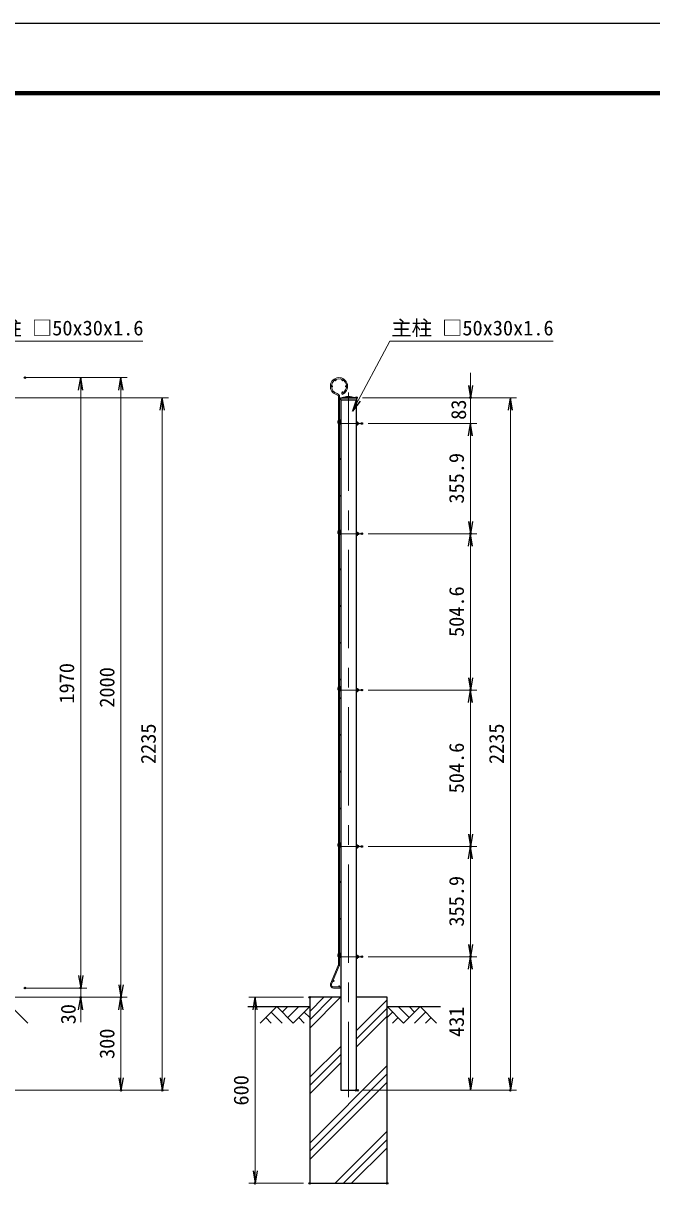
# Model space of a CAD drawing. Units: millimetres, scale not verified. Extents: x -4200 to 4200, y -2970 to 2970.
# Drawn here: x -731 to 1299, y -785 to 2970 of the extents above; entities that cross this region are included whole.
import ezdxf
from ezdxf.enums import TextEntityAlignment as Align

# ---------------------------------------------------------------- set-up
doc = ezdxf.new("R2010")
doc.units = ezdxf.units.MM
doc.header["$LTSCALE"] = 10
doc.header["$PDMODE"] = 32
doc.header["$PDSIZE"] = 5
doc.linetypes.add('USER1', pattern=[50.8, 31.75, -6.35, 6.35, -6.35])
for name, color, linetype, lineweight in [('0-1_D-BGD', 7, 'Continuous', 25), ('0-2_D-STR4', 7, 'Continuous', 25), ('0-3_D-STR-DIM', 7, 'Continuous', 13), ('0-4_D-STR3', 3, 'Continuous', 13), ('0-5_D-BMK', 2, 'USER1', 13), ('0-6_D-STR1', 1, 'Continuous', 25), ('0-7_D-STR2', 7, 'Continuous', 13), ('0-8_D-DCR-HCH', 7, 'Continuous', 13), ('0-B_D-STR-TXT', 7, 'Continuous', 25), ('0-C_D-TTL', 7, 'Continuous', 25)]:
    doc.layers.add(name, color=color, linetype=linetype, lineweight=lineweight)
doc.layers.add('0-9_0', color=7, linetype='Continuous')
doc.layers.add('0-A_Defpoints', color=7, linetype='Continuous')
doc.styles.add('ＭＳ ゴシック', font='')
doc.styles.get('ＭＳ ゴシック').set_extended_font_data('MS Gothic')

# ---------------------------------------------------------------- blocks, each defined once
blk = doc.blocks.new('_Open')
at = {"layer": '0-9_0'}
blk.add_line((-10, 1.667), (0, 0), dxfattribs=at)
blk.add_lwpolyline([(-10, -1.667), (0, 0), (-10, 0)], dxfattribs=at)

msp = doc.modelspace()

# ---------------------------------------------------------------- linework, layer by layer
at = {"layer": '0-1_D-BGD'}
for p, q in [((-5.63, -203.62), (194.37, -203.62)), ((444.37, -203.62), (616.9, -203.62))]:
    msp.add_line(p, q, dxfattribs=at)
at = {"layer": '0-2_D-STR4'}
msp.add_lwpolyline([(294.37, -173.62), (194.37, -173.62), (194.37, -773.62), (444.37, -773.62), (444.37, -173.62), (344.37, -173.62)], dxfattribs=at)
at = {"layer": '0-3_D-STR-DIM'}
for p, q in [((713.56, 1801.38), (713.56, 1841.38)), ((-724.99, 1826.38), (-524.99, 1826.38)), ((-704.99, 1826.38), (-394.99, 1826.38)), ((-544.99, 1786.38), (-544.99, -103.62)), ((-414.99, 1786.38), (-414.99, -133.62)), ((-964.45, 1761.38), (-261.49, 1761.38)), ((365.37, 1761.38), (733.56, 1761.38)), ((365.37, 1761.38), (862.56, 1761.38)), ((713.56, 1678.38), (713.56, 1761.38)), ((-281.49, 1721.38), (-281.49, -433.62)), ((842.56, 1721.38), (842.56, -433.62)), ((382.7, 1678.38), (733.56, 1678.38)), ((382.7, 1678.38), (733.56, 1678.38)), ((713.56, 1638.38), (713.56, 1598.38)), ((713.56, 1638.38), (713.56, 1362.48)), ((382.7, 1322.48), (733.56, 1322.48)), ((382.7, 1322.48), (733.56, 1322.48)), ((713.56, 1282.48), (713.56, 857.88)), ((382.7, 817.88), (733.56, 817.88)), ((382.7, 817.88), (733.56, 817.88)), ((713.56, 777.88), (713.56, 353.28)), ((382.7, 313.28), (733.56, 313.28)), ((382.7, 313.28), (733.56, 313.28)), ((713.56, 273.28), (713.56, -2.62)), ((-544.99, -103.62), (-544.99, -63.62)), ((382.7, -42.62), (733.56, -42.62)), ((382.7, -42.62), (733.56, -42.62)), ((713.56, -433.62), (713.56, -82.62)), ((-724.99, -143.62), (-524.99, -143.62)), ((-704.99, -143.62), (-524.99, -143.62)), ((-544.99, -143.62), (-544.99, -173.62)), ((-855.45, -173.62), (-524.99, -173.62)), ((-855.45, -173.62), (-394.99, -173.62)), ((-835.45, -173.62), (-394.99, -173.62)), ((174.37, -173.62), (-2.03, -173.62)), ((-544.99, -213.62), (-544.99, -253.62)), ((-414.99, -213.62), (-414.99, -433.62)), ((17.97, -213.62), (17.97, -733.62)), ((-965.45, -473.62), (-394.99, -473.62)), ((-965.45, -473.62), (-261.49, -473.62)), ((364.37, -473.62), (733.56, -473.62)), ((369.37, -473.62), (862.56, -473.62)), ((174.37, -773.62), (-2.03, -773.62))]:
    msp.add_line(p, q, dxfattribs=at)
at = {"layer": '0-4_D-STR3'}
for p, q in [((293.87, 1689.09), (290.77, 1691.43)), ((286.74, 1688.27), (287.17, 1688.84)), ((290.89, 1685.14), (293.87, 1689.09)), ((292.97, 1680.98), (294.37, 1680.98)), ((292.97, 1675.78), (294.37, 1675.78)), ((348.5, 1683.9), (344.37, 1683.9)), ((344.37, 1683.9), (344.37, 1672.85)), ((348.5, 1681.14), (344.37, 1681.14)), ((348.5, 1675.61), (344.37, 1675.61)), ((348.5, 1672.85), (344.37, 1672.85)), ((349, 1682.53), (349, 1674.04)), ((349, 1675.78), (353.01, 1675.78)), ((286.74, 1332.37), (287.17, 1332.94)), ((293.87, 1333.19), (290.77, 1335.53)), ((290.89, 1329.24), (293.87, 1333.19)), ((292.97, 1325.08), (294.37, 1325.08)), ((292.97, 1319.88), (294.37, 1319.88)), ((348.5, 1328), (344.37, 1328)), ((344.37, 1328), (344.37, 1316.95)), ((348.5, 1325.24), (344.37, 1325.24)), ((348.5, 1319.71), (344.37, 1319.71)), ((348.5, 1316.95), (344.37, 1316.95)), ((349, 1326.63), (349, 1318.14)), ((349, 1319.88), (353.01, 1319.88)), ((286.74, 827.77), (287.17, 828.34)), ((293.87, 828.59), (290.77, 830.93)), ((290.89, 824.64), (293.87, 828.59)), ((292.97, 820.48), (294.37, 820.48)), ((292.97, 815.28), (294.37, 815.28)), ((348.5, 823.4), (344.37, 823.4)), ((344.37, 823.4), (344.37, 812.35)), ((348.5, 820.64), (344.37, 820.64)), ((348.5, 815.11), (344.37, 815.11)), ((348.5, 812.35), (344.37, 812.35)), ((349, 822.03), (349, 813.54)), ((349, 815.28), (353.01, 815.28)), ((286.74, 323.17), (287.17, 323.74)), ((293.87, 323.99), (290.77, 326.33)), ((290.89, 320.04), (293.87, 323.99)), ((292.97, 315.88), (294.37, 315.88)), ((292.97, 310.68), (294.37, 310.68)), ((348.5, 318.8), (344.37, 318.8)), ((344.37, 318.8), (344.37, 307.75)), ((348.5, 316.04), (344.37, 316.04)), ((348.5, 310.51), (344.37, 310.51)), ((348.5, 307.75), (344.37, 307.75)), ((349, 317.43), (349, 308.94)), ((349, 310.68), (353.01, 310.68)), ((286.74, -32.73), (287.17, -32.16)), ((293.87, -31.91), (290.77, -29.57)), ((290.89, -35.86), (293.87, -31.91)), ((344.37, -37.1), (344.37, -48.15)), ((348.5, -37.1), (344.37, -37.1)), ((292.97, -40.02), (294.37, -40.02)), ((292.97, -45.22), (294.37, -45.22)), ((348.5, -39.86), (344.37, -39.86)), ((348.5, -45.39), (344.37, -45.39)), ((348.5, -48.15), (344.37, -48.15)), ((349, -38.47), (349, -46.96)), ((349, -45.22), (353.01, -45.22))]:
    msp.add_line(p, q, dxfattribs=at)
for points in [[(349, 1680.98), (353.01, 1680.98), (353.01, 1675.78)], [(349, 1325.08), (353.01, 1325.08), (353.01, 1319.88)], [(349, 820.48), (353.01, 820.48), (353.01, 815.28)], [(349, 315.88), (353.01, 315.88), (353.01, 310.68)], [(349, -40.02), (353.01, -40.02), (353.01, -45.22)]]:
    msp.add_lwpolyline(points, dxfattribs=at)
for centre, radius, start, end in [((292.97, 1683.58), 7.8, 143, 221.96156), ((292.97, 1683.58), 2.6, 143, 147.797), ((292.97, 1683.58), 2.6, 212.203, 270), ((292.97, 1683.58), 7.8, 253.6171, 270), ((344.34, 1675.59), 0.031, 40.87793, 319.12207), ((341.12, 1678.38), 7.88, 339.48158, 20.51842), ((346.88, 1674.23), 2.13, 319.53759, 40.46241), ((346.85, 1682.52), 2.16, 320.19668, 39.80332), ((349.97, 1678.38), 4, 319.4584, 40.5416), ((292.97, 1327.68), 7.8, 143, 221.96156), ((292.97, 1327.68), 2.6, 212.203, 270), ((292.97, 1327.68), 7.8, 253.6171, 270), ((344.34, 1319.69), 0.031, 40.87793, 319.12207), ((341.12, 1322.48), 7.88, 339.48158, 20.51842), ((346.88, 1318.33), 2.13, 319.53759, 40.46241), ((346.85, 1326.62), 2.16, 320.19668, 39.80332), ((349.97, 1322.48), 4, 319.4584, 40.5416), ((292.97, 823.08), 7.8, 143, 221.96156), ((292.97, 823.08), 2.6, 143, 147.797), ((292.97, 823.08), 2.6, 212.203, 270), ((292.97, 823.08), 7.8, 253.6171, 270), ((344.34, 815.09), 0.031, 40.87793, 319.12207), ((341.12, 817.88), 7.88, 339.48158, 20.51842), ((346.88, 813.73), 2.13, 319.53759, 40.46241), ((346.85, 822.02), 2.16, 320.19668, 39.80332), ((349.97, 817.88), 4, 319.4584, 40.5416), ((292.97, 318.48), 7.8, 143, 221.96156), ((292.97, 318.48), 2.6, 212.203, 270), ((292.97, 318.48), 7.8, 253.6171, 270), ((344.34, 310.49), 0.031, 40.87793, 319.12207), ((341.12, 313.28), 7.88, 339.48158, 20.51842), ((346.88, 309.13), 2.13, 319.53759, 40.46241), ((346.85, 317.42), 2.16, 320.19668, 39.80332), ((349.97, 313.28), 4, 319.4584, 40.5416), ((292.97, -37.42), 7.8, 143, 221.96156), ((292.97, -37.42), 2.6, 143, 147.797), ((346.85, -38.48), 2.16, 320.19668, 39.80332), ((292.97, -37.42), 2.6, 212.203, 270), ((292.97, -37.42), 7.8, 253.6171, 270), ((344.34, -45.41), 0.031, 40.87793, 319.12207), ((341.12, -42.62), 7.88, 339.48158, 20.51842), ((346.88, -46.77), 2.13, 319.53759, 40.46241), ((349.97, -42.62), 4, 319.4584, 40.5416)]:
    msp.add_arc(centre, radius, start, end, dxfattribs=at)
at = {"layer": '0-5_D-BMK'}
for p, q in [((319.37, 1778.88), (319.37, -495.38)), ((289.37, 1678.38), (362.7, 1678.38)), ((289.37, 1322.48), (362.7, 1322.48)), ((289.37, 817.88), (362.7, 817.88)), ((289.37, 313.28), (362.7, 313.28)), ((289.37, -42.62), (362.7, -42.62))]:
    msp.add_line(p, q, dxfattribs=at)
at = {"layer": '0-6_D-STR1'}
for p, q in [((293.37, 1761.38), (313.37, 1765.38)), ((313.37, 1765.38), (325.37, 1765.38)), ((325.37, 1765.38), (345.37, 1761.38)), ((293.37, 1761.38), (345.37, 1761.38)), ((293.37, 1761.38), (293.37, 1754.38)), ((293.37, 1754.38), (345.37, 1754.38)), ((294.37, 1754.38), (294.37, -473.62)), ((344.37, 1754.38), (344.37, -473.62)), ((345.37, 1761.38), (345.37, 1754.38)), ((294.37, -473.62), (344.37, -473.62))]:
    msp.add_line(p, q, dxfattribs=at)
at = {"layer": '0-7_D-STR2'}
for p, q in [((287.17, -68.56), (287.17, 1764.97)), ((290.77, -68.56), (290.77, 1764.97)), ((297.81, 1775.63), (299.11, 1772.28)), ((261.76, -129.72), (286.66, -71.07)), ((265.08, -131.12), (289.97, -72.47)), ((292.77, -140.02), (270.97, -140.02)), ((292.77, -143.62), (270.97, -143.62)), ((292.77, -140.02), (292.77, -143.62))]:
    msp.add_line(p, q, dxfattribs=at)
for centre in [(277.67, 1817.95), (300.27, 1817.95), (266.37, 1798.38), (300.27, 1778.8), (311.57, 1798.38), (292.57, 1682.38), (292.57, 1563.73), (292.57, 1445.09), (292.57, 1326.45), (292.57, 1207.8), (292.57, 1089.16), (292.57, 970.52), (292.57, 851.87), (292.57, 821.88), (292.57, 791.87), (292.57, 673.23), (292.57, 554.59), (292.57, 435.95), (292.57, 317.3), (292.57, 198.66), (292.57, 80.02), (292.57, -38.62), (271.5, -120.6), (289.27, -138.22)]:
    msp.add_circle(centre, 1.8, dxfattribs=at)
for centre, radius, start, end in [((288.97, 1798.38), 28, 291.25, 256.20952), ((288.97, 1798.38), 24.4, 291.25, 256.20952), ((280.77, 1764.97), 6.4, 0, 76.20952), ((280.77, 1764.97), 10, 0, 76.20952), ((280.77, -68.56), 6.4, 337, 0), ((280.77, -68.56), 10, 337, 0), ((270.97, -133.62), 10, 157, 270), ((270.97, -133.62), 6.4, 157, 270)]:
    msp.add_arc(centre, radius, start, end, dxfattribs=at)
at = {"layer": '0-8_D-DCR-HCH'}
for p, q in [((194.37, -272.69), (293.43, -173.62)), ((194.37, -246.17), (266.92, -173.62)), ((194.37, -219.66), (240.4, -173.62)), ((344.37, -281.79), (444.37, -181.79)), ((-769.03, -203.62), (-715.82, -256.84)), ((87.94, -203.62), (34.73, -256.84)), ((70.21, -221.36), (105.84, -256.84)), ((87.94, -203.62), (141.15, -256.84)), ((105.68, -221.36), (123.42, -203.62)), ((123.42, -239.1), (158.89, -203.62)), ((141.15, -256.84), (194.37, -203.62)), ((176.63, -221.36), (194.37, -239.02)), ((344.37, -308.31), (444.37, -208.31)), ((497.58, -256.84), (444.37, -203.62)), ((462.1, -221.36), (444.37, -239.02)), ((515.32, -239.1), (479.84, -203.62)), ((550.79, -203.62), (497.58, -256.84)), ((533.15, -221.45), (515.32, -203.62)), ((568.53, -221.36), (532.89, -256.84)), ((550.79, -203.62), (604, -256.84)), ((52.47, -239.1), (70.29, -256.84)), ((158.89, -239.1), (176.71, -256.84)), ((344.37, -334.82), (444.37, -234.82)), ((479.84, -239.1), (462.02, -256.84)), ((586.27, -239.1), (568.45, -256.84)), ((194.37, -431.79), (294.37, -331.79)), ((194.37, -458.31), (294.37, -358.31)), ((194.37, -484.82), (294.37, -384.82)), ((194.37, -643.92), (444.37, -393.92)), ((194.37, -670.44), (444.37, -420.44)), ((194.37, -696.95), (444.37, -446.95)), ((276.8, -773.62), (444.37, -606.05)), ((303.31, -773.62), (444.37, -632.57)), ((329.83, -773.62), (444.37, -659.09))]:
    msp.add_line(p, q, dxfattribs=at)
at = {"layer": '0-A_Defpoints'}
for p in [(-724.99, 1826.38), (345.37, 1761.38), (713.56, 1761.38), (362.7, 1678.38), (362.7, 1322.48), (713.56, 1322.48), (362.7, 817.88), (713.56, 817.88), (362.7, 313.28), (713.56, 313.28), (362.7, -42.62), (713.56, -42.62), (-724.99, -143.62), (-544.99, -143.62), (-544.99, -173.62), (-414.99, -173.62), (194.37, -173.62), (-414.99, -473.62), (-281.49, -473.62), (344.37, -473.62), (349.37, -473.62), (842.56, -473.62), (17.97, -773.62), (194.37, -773.62), (194.37, -773.62), (444.37, -773.62)]:
    msp.add_point(p, dxfattribs=at)
at = {"layer": '0-B_D-STR-TXT', "lineweight": 13}
for points in [[(-344.06, 1943.89), (-871.3, 1943.89), (-991.09, 1720.25)], [(980.33, 1943.89), (453.09, 1943.89), (333.3, 1720.25)]]:
    msp.add_lwpolyline(points, dxfattribs=at)
at = {"layer": '0-C_D-TTL', "color": 2}
msp.add_lwpolyline([(-4200, 2970), (4200, 2970), (4200, -2970), (-4200, -2970)], close=True, dxfattribs=at)
at = {"layer": '0-C_D-TTL'}
for points in [[(-3930, 2750), (3930, 2750), (3930, -2750), (-3930, -2750)], [(-3927.5, 2747.5), (3927.5, 2747.5), (3927.5, -2747.5), (-3927.5, -2747.5)], [(-3925, 2745), (3925, 2745), (3925, -2745), (-3925, -2745)], [(-3922.5, 2742.5), (3922.5, 2742.5), (3922.5, -2742.5), (-3922.5, -2742.5)], [(-3920, 2740), (3920, 2740), (3920, -2740), (-3920, -2740)]]:
    msp.add_lwpolyline(points, close=True, dxfattribs=at)

# ---------------------------------------------------------------- block references
at = {"layer": '0-3_D-STR-DIM', "xscale": 4, "yscale": 4}
for p, rotation in [((-544.99, 1826.38), 90), ((-414.99, 1826.38), 90), ((713.56, 1761.38), 270), ((-281.49, 1761.38), 90), ((842.56, 1761.38), 90), ((713.56, 1678.38), 90), ((713.56, 1678.38), 90), ((713.56, 1322.48), 270), ((713.56, 1322.48), 90), ((713.56, 817.88), 270), ((713.56, 817.88), 90), ((713.56, 313.28), 270), ((713.56, 313.28), 90), ((713.56, -42.62), 270), ((713.56, -42.62), 90), ((-544.99, -143.62), 270), ((-544.99, -143.62), 270), ((-414.99, -173.62), 270), ((-544.99, -173.62), 90), ((-414.99, -173.62), 90), ((17.97, -173.62), 90), ((-414.99, -473.62), 270), ((-281.49, -473.62), 270), ((713.56, -473.62), 270), ((842.56, -473.62), 270), ((17.97, -773.62), 270)]:
    msp.add_blockref('_Open', p, dxfattribs=dict(at, rotation=rotation))
at = {"layer": '0-B_D-STR-TXT', "xscale": 4, "yscale": 4, "rotation": 241.82519}
msp.add_blockref('_Open', (332.36, 1718.48), dxfattribs=at)

# ---------------------------------------------------------------- texts
at = {"layer": '0-3_D-STR-DIM', "style": 'ＭＳ ゴシック'}
for s, p in [('83', (713.56, 1690.32)), ('355.9', (706.81, 1419.7)), ('504.6', (706.81, 989.33)), ('1970', (-551.74, 774.48)), ('2000', (-421.74, 761.13)), ('2235', (-288.24, 579.28)), ('2235', (835.81, 579.28)), ('504.6', (706.81, 484.73)), ('355.9', (706.81, 54.6)), ('30', (-546.86, -260.71)), ('431', (706.81, -301.55)), ('300', (-421.74, -372.5)), ('600', (11.23, -522.87))]:
    msp.add_text(s, height=48.09, rotation=90, dxfattribs=at).set_placement(p, align=Align.BOTTOM_LEFT)
at = {"layer": '0-B_D-STR-TXT', "style": 'ＭＳ ゴシック'}
for p in [(-866.45, 1948.15), (457.94, 1948.15)]:
    msp.add_text('主柱 □50x30x1.6', height=48.09, dxfattribs=at).set_placement(p, align=Align.BOTTOM_LEFT)

doc.saveas('drawing.dxf')
